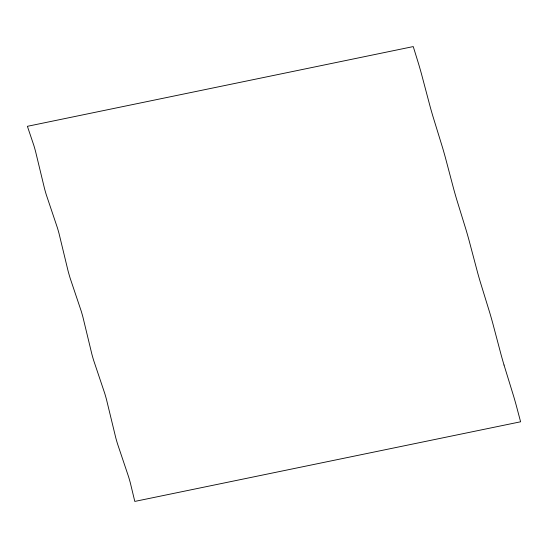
<?xml version="1.0" encoding="UTF-8"?>
<svg xmlns="http://www.w3.org/2000/svg" width="548" height="548" viewBox="0 0 548 548"><rect width="100%" height="100%" fill="white"/><g stroke="black" fill="none" stroke-linecap="round" stroke-linejoin="round"><path stroke-width="0.82" d="M504.03 365.036L513.702 396.437A152.166 37.771 78.3 0 1 516.209 405.239L520.6 421.789L134.801 501.42L130.314 482.802A64.726 16.063 78.3 0 0 128.636 476.931L117.505 443.798A64.794 16.084 78.3 0 1 115.813 437.955L106.422 399.232A64.76 16.077 78.3 0 0 104.737 393.382L93.605 360.248A64.719 16.063 78.3 0 1 91.927 354.385L82.94 317.155A64.739 16.07 78.3 0 0 81.275 311.278L70.137 278.137A64.986 16.132 78.3 0 1 68.041 270.815L59.054 233.585A64.739 16.07 78.3 0 0 57.376 227.728L46.238 194.595A64.719 16.063 78.3 0 1 44.559 188.731L35.572 151.501A64.767 16.077 78.3 0 0 33.908 145.624L27.4 126.314L413.247 46.58L418.535 63.684A153.091 37.997 78.3 0 1 421.474 73.939L430.249 107.038A152.152 37.764 78.3 0 0 432.769 115.834L442.435 147.234A153.139 38.011 78.3 0 1 445.366 157.509L453.73 189.122A153.056 37.99 78.3 0 0 456.662 199.383L465.903 229.338A153.132 38.011 78.3 0 1 468.841 239.586L477.623 272.685A152.145 37.764 78.3 0 0 480.137 281.487L489.802 312.887A153.098 38.004 78.3 0 1 492.734 323.156L501.098 354.768A153.063 37.997 78.3 0 0 504.03 365.036"/></g></svg>
